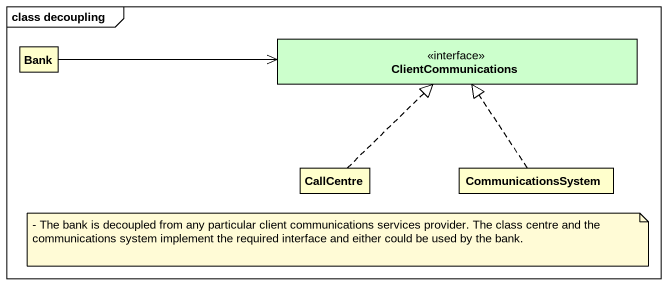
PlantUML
@startuml
mainframe class decoupling
hide circle
hide empty members
class Bank #FFFFCC
interface ClientCommunications #CCFFCC
class CallCentre #FFFFCC
class CommunicationsSystem #FFFFCC
Bank -right-> ClientCommunications
CallCentre .up.|> ClientCommunications
CommunicationsSystem .up.|> ClientCommunications
note as N1
  - The bank is decoupled from any particular client communications services provider. The class centre and the communications system implement the required interface and either could be used by the bank.
end note
@enduml
